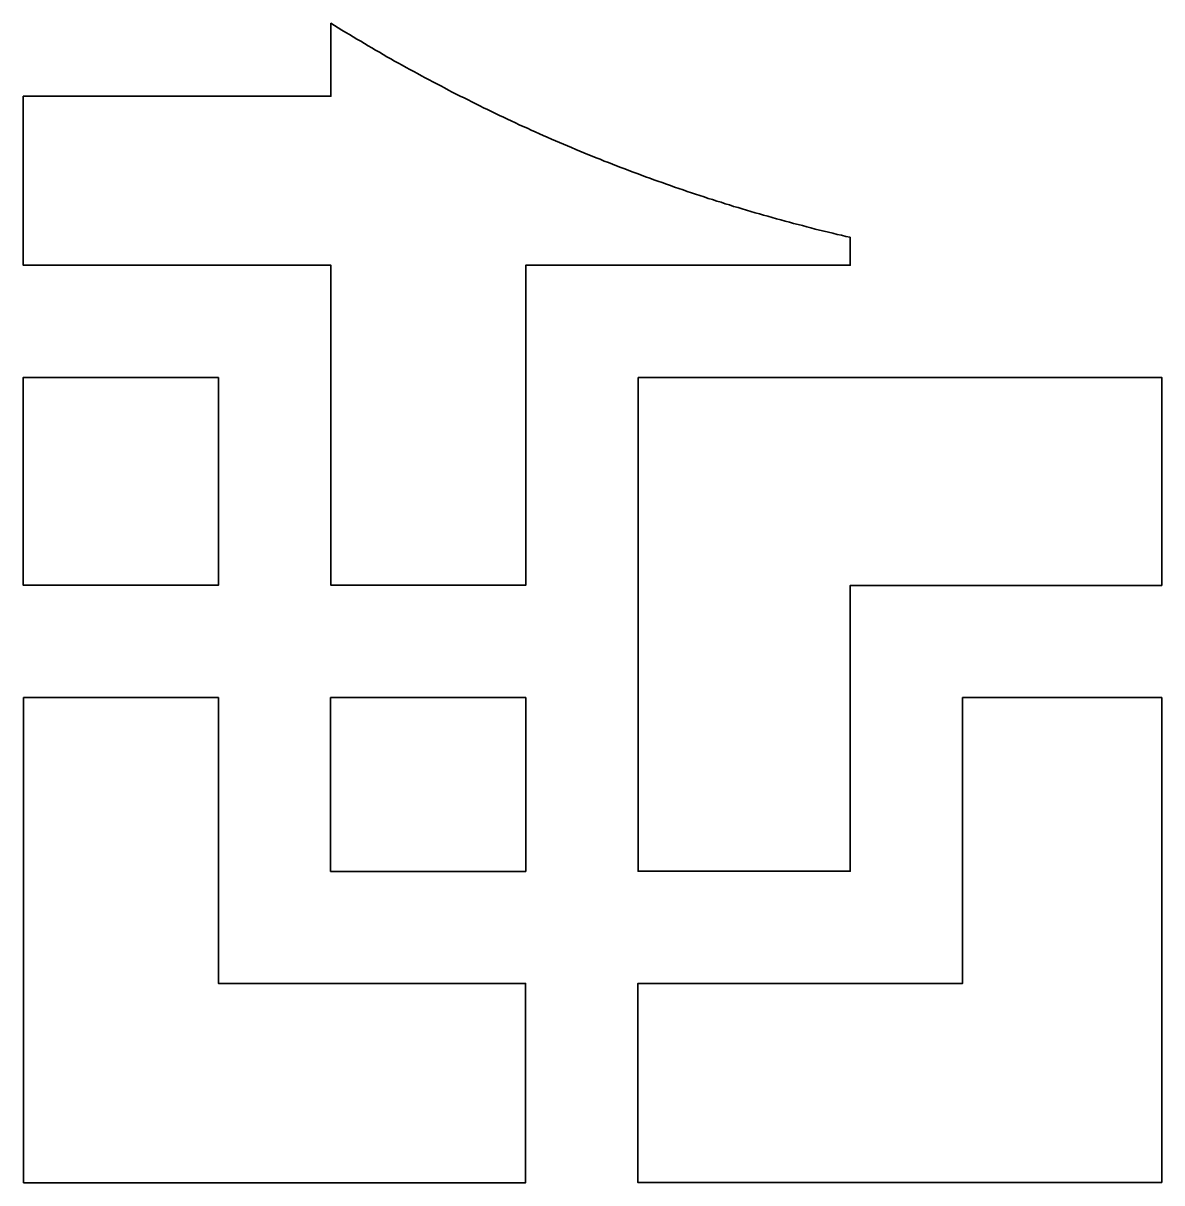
# Model space of a CAD drawing. Header units: centimetres. Extents: x 24 to 482, y -156 to 120.
# Drawn here: x 176.09 to 194.36, y -60.79 to -42.17 of the extents above; entities that cross this region are included whole.
import ezdxf

# ---------------------------------------------------------------- set-up
doc = ezdxf.new("R2010")
doc.units = ezdxf.units.CM
doc.header["$MEASUREMENT"] = 0
doc.layers.add('layer 1', color=7, linetype='Continuous')

msp = doc.modelspace()

# ---------------------------------------------------------------- linework, layer by layer
at = {"layer": 'layer 1', "color": 250, "lineweight": 35}
for points, knots in [([(189.36082, -45.61003), (189.36082, -45.61003), (189.36082, -46.05754), (189.36082, -46.05754), (189.36082, -46.05754), (189.36082, -46.05754), (184.15582, -46.05754), (184.15582, -46.05754), (184.15582, -46.05754), (184.15582, -46.05754), (184.15582, -51.19504), (184.15582, -51.19504), (184.15582, -51.19504), (184.15582, -51.19504), (181.02832, -51.19504), (181.02832, -51.19504), (181.02832, -51.19504), (181.02832, -51.19504), (181.02832, -46.05754), (181.02832, -46.05754), (181.02832, -46.05754), (181.02832, -46.05754), (176.09082, -46.05754), (176.09082, -46.05754), (176.09082, -46.05754), (176.09082, -46.05754), (176.09082, -43.34504), (176.09082, -43.34504), (176.09082, -43.34504), (176.09082, -43.34504), (181.02832, -43.34504), (181.02832, -43.34504), (181.02832, -43.34504), (181.02832, -43.34504), (181.02832, -42.17254), (181.02832, -42.17254), (181.02832, -42.17254), (181.02832, -42.17254), (181.02832, -42.17254), (181.02832, -42.17254), (181.02832, -42.17254), (181.02832, -42.17254), (181.08582, -42.21004), (181.08582, -42.21004), (181.08582, -42.21004), (181.08582, -42.21004), (181.14581, -42.24504), (181.14581, -42.24504), (181.14581, -42.24504), (181.14581, -42.24504), (181.20582, -42.28254), (181.20582, -42.28254), (181.20582, -42.28254), (181.20582, -42.28254), (181.26582, -42.32004), (181.26582, -42.32004), (181.26582, -42.32004), (181.26582, -42.32004), (181.32582, -42.35504), (181.32582, -42.35504), (181.32582, -42.35504), (181.32582, -42.35504), (181.38581, -42.39254), (181.38581, -42.39254), (181.38581, -42.39254), (181.38581, -42.39254), (181.44582, -42.42754), (181.44582, -42.42754), (181.44582, -42.42754), (181.44582, -42.42754), (181.50582, -42.46254), (181.50582, -42.46254), (181.50582, -42.46254), (181.50582, -42.46254), (181.56582, -42.50004), (181.56582, -42.50004), (181.56582, -42.50004), (181.56582, -42.50004), (181.62581, -42.53504), (181.62581, -42.53504), (181.62581, -42.53504), (181.62581, -42.53504), (181.68582, -42.57004), (181.68582, -42.57004), (181.68582, -42.57004), (181.68582, -42.57004), (181.74582, -42.60504), (181.74582, -42.60504), (181.74582, -42.60504), (181.74582, -42.60504), (181.80832, -42.64004), (181.80832, -42.64004), (181.80832, -42.64004), (181.80832, -42.64004), (181.86832, -42.67504), (181.86832, -42.67504), (181.86832, -42.67504), (181.86832, -42.67504), (181.92832, -42.71004), (181.92832, -42.71004), (181.92832, -42.71004), (181.92832, -42.71004), (181.99082, -42.74504), (181.99082, -42.74504), (181.99082, -42.74504), (181.99082, -42.74504), (182.05082, -42.78004), (182.05082, -42.78004), (182.05082, -42.78004), (182.05082, -42.78004), (182.11082, -42.81254), (182.11082, -42.81254), (182.11082, -42.81254), (182.11082, -42.81254), (182.17331, -42.84754), (182.17331, -42.84754), (182.17331, -42.84754), (182.17331, -42.84754), (182.23332, -42.88254), (182.23332, -42.88254), (182.23332, -42.88254), (182.23332, -42.88254), (182.29582, -42.91504), (182.29582, -42.91504), (182.29582, -42.91504), (182.29582, -42.91504), (182.35832, -42.95004), (182.35832, -42.95004), (182.35832, -42.95004), (182.35832, -42.95004), (182.41831, -42.98254), (182.41831, -42.98254), (182.41831, -42.98254), (182.41831, -42.98254), (182.48082, -43.01504), (182.48082, -43.01504), (182.48082, -43.01504), (182.48082, -43.01504), (182.54082, -43.05004), (182.54082, -43.05004), (182.54082, -43.05004), (182.54082, -43.05004), (182.60332, -43.08254), (182.60332, -43.08254), (182.60332, -43.08254), (182.60332, -43.08254), (182.66582, -43.11504), (182.66582, -43.11504), (182.66582, -43.11504), (182.66582, -43.11504), (182.72831, -43.14754), (182.72831, -43.14754), (182.72831, -43.14754), (182.72831, -43.14754), (182.79082, -43.18004), (182.79082, -43.18004), (182.79082, -43.18004), (182.79082, -43.18004), (182.85332, -43.21254), (182.85332, -43.21254), (182.85332, -43.21254), (182.85332, -43.21254), (182.91332, -43.24504), (182.91332, -43.24504), (182.91332, -43.24504), (182.91332, -43.24504), (182.97581, -43.27754), (182.97581, -43.27754), (182.97581, -43.27754), (182.97581, -43.27754), (183.03832, -43.31004), (183.03832, -43.31004), (183.03832, -43.31004), (183.03832, -43.31004), (183.10082, -43.34254), (183.10082, -43.34254), (183.10082, -43.34254), (183.10082, -43.34254), (183.16582, -43.37254), (183.16582, -43.37254), (183.16582, -43.37254), (183.16582, -43.37254), (183.22832, -43.40504), (183.22832, -43.40504), (183.22832, -43.40504), (183.22832, -43.40504), (183.29081, -43.43754), (183.29081, -43.43754), (183.29081, -43.43754), (183.29081, -43.43754), (183.35332, -43.46754), (183.35332, -43.46754), (183.35332, -43.46754), (183.35332, -43.46754), (183.41582, -43.50004), (183.41582, -43.50004), (183.41582, -43.50004), (183.41582, -43.50004), (183.47832, -43.53004), (183.47832, -43.53004), (183.47832, -43.53004), (183.47832, -43.53004), (183.54332, -43.56004), (183.54332, -43.56004), (183.54332, -43.56004), (183.54332, -43.56004), (183.60581, -43.59254), (183.60581, -43.59254), (183.60581, -43.59254), (183.60581, -43.59254), (183.66832, -43.62254), (183.66832, -43.62254), (183.66832, -43.62254), (183.66832, -43.62254), (183.73332, -43.65254), (183.73332, -43.65254), (183.73332, -43.65254), (183.73332, -43.65254), (183.79582, -43.68254), (183.79582, -43.68254), (183.79582, -43.68254), (183.79582, -43.68254), (183.86082, -43.71254), (183.86082, -43.71254), (183.86082, -43.71254), (183.86082, -43.71254), (183.92331, -43.74254), (183.92331, -43.74254), (183.92331, -43.74254), (183.92331, -43.74254), (183.98832, -43.77254), (183.98832, -43.77254), (183.98832, -43.77254), (183.98832, -43.77254), (184.05082, -43.80254), (184.05082, -43.80254), (184.05082, -43.80254), (184.05082, -43.80254), (184.11582, -43.83004), (184.11582, -43.83004), (184.11582, -43.83004), (184.11582, -43.83004), (184.18082, -43.86004), (184.18082, -43.86004), (184.18082, -43.86004), (184.18082, -43.86004), (184.24331, -43.89004), (184.24331, -43.89004), (184.24331, -43.89004), (184.24331, -43.89004), (184.30832, -43.91754), (184.30832, -43.91754), (184.30832, -43.91754), (184.30832, -43.91754), (184.37332, -43.94754), (184.37332, -43.94754), (184.37332, -43.94754), (184.37332, -43.94754), (184.43582, -43.97504), (184.43582, -43.97504), (184.43582, -43.97504), (184.43582, -43.97504), (184.50082, -44.00254), (184.50082, -44.00254), (184.50082, -44.00254), (184.50082, -44.00254), (184.56582, -44.03254), (184.56582, -44.03254), (184.56582, -44.03254), (184.56582, -44.03254), (184.63082, -44.06004), (184.63082, -44.06004), (184.63082, -44.06004), (184.63082, -44.06004), (184.69582, -44.08754), (184.69582, -44.08754), (184.69582, -44.08754), (184.69582, -44.08754), (184.76082, -44.11504), (184.76082, -44.11504), (184.76082, -44.11504), (184.76082, -44.11504), (184.82582, -44.14254), (184.82582, -44.14254), (184.82582, -44.14254), (184.82582, -44.14254), (184.89082, -44.17003), (184.89082, -44.17003), (184.89082, -44.17003), (184.89082, -44.17003), (184.95581, -44.19754), (184.95581, -44.19754), (184.95581, -44.19754), (184.95581, -44.19754), (185.02082, -44.22504), (185.02082, -44.22504), (185.02082, -44.22504), (185.02082, -44.22504), (185.08582, -44.25253), (185.08582, -44.25253), (185.08582, -44.25253), (185.08582, -44.25253), (185.15082, -44.28004), (185.15082, -44.28004), (185.15082, -44.28004), (185.15082, -44.28004), (185.21832, -44.30504), (185.21832, -44.30504), (185.21832, -44.30504), (185.21832, -44.30504), (185.28332, -44.33253), (185.28332, -44.33253), (185.28332, -44.33253), (185.28332, -44.33253), (185.34831, -44.35754), (185.34831, -44.35754), (185.34831, -44.35754), (185.34831, -44.35754), (185.41332, -44.38504), (185.41332, -44.38504), (185.41332, -44.38504), (185.41332, -44.38504), (185.48082, -44.41003), (185.48082, -44.41003), (185.48082, -44.41003), (185.48082, -44.41003), (185.54582, -44.43504), (185.54582, -44.43504), (185.54582, -44.43504), (185.54582, -44.43504), (185.61082, -44.46254), (185.61082, -44.46254), (185.61082, -44.46254), (185.61082, -44.46254), (185.67832, -44.48753), (185.67832, -44.48753), (185.67832, -44.48753), (185.67832, -44.48753), (185.74332, -44.51254), (185.74332, -44.51254), (185.74332, -44.51254), (185.74332, -44.51254), (185.81082, -44.53754), (185.81082, -44.53754), (185.81082, -44.53754), (185.81082, -44.53754), (185.87582, -44.56254), (185.87582, -44.56254), (185.87582, -44.56254), (185.87582, -44.56254), (185.94332, -44.58754), (185.94332, -44.58754), (185.94332, -44.58754), (185.94332, -44.58754), (186.01082, -44.61254), (186.01082, -44.61254), (186.01082, -44.61254), (186.01082, -44.61254), (186.07582, -44.63754), (186.07582, -44.63754), (186.07582, -44.63754), (186.07582, -44.63754), (186.14331, -44.66004), (186.14331, -44.66004), (186.14331, -44.66004), (186.14331, -44.66004), (186.20832, -44.68504), (186.20832, -44.68504), (186.20832, -44.68504), (186.20832, -44.68504), (186.27582, -44.71004), (186.27582, -44.71004), (186.27582, -44.71004), (186.27582, -44.71004), (186.34332, -44.73253), (186.34332, -44.73253), (186.34332, -44.73253), (186.34332, -44.73253), (186.41082, -44.75754), (186.41082, -44.75754), (186.41082, -44.75754), (186.41082, -44.75754), (186.47832, -44.78004), (186.47832, -44.78004), (186.47832, -44.78004), (186.47832, -44.78004), (186.54331, -44.80253), (186.54331, -44.80253), (186.54331, -44.80253), (186.54331, -44.80253), (186.61082, -44.82754), (186.61082, -44.82754), (186.61082, -44.82754), (186.61082, -44.82754), (186.67832, -44.85004), (186.67832, -44.85004), (186.67832, -44.85004), (186.67832, -44.85004), (186.74582, -44.87254), (186.74582, -44.87254), (186.74582, -44.87254), (186.74582, -44.87254), (186.81332, -44.89503), (186.81332, -44.89503), (186.81332, -44.89503), (186.81332, -44.89503), (186.88082, -44.91754), (186.88082, -44.91754), (186.88082, -44.91754), (186.88082, -44.91754), (186.94832, -44.94004), (186.94832, -44.94004), (186.94832, -44.94004), (186.94832, -44.94004), (187.01581, -44.96253), (187.01581, -44.96253), (187.01581, -44.96253), (187.01581, -44.96253), (187.08332, -44.98504), (187.08332, -44.98504), (187.08332, -44.98504), (187.08332, -44.98504), (187.15082, -45.00504), (187.15082, -45.00504), (187.15082, -45.00504), (187.15082, -45.00504), (187.22082, -45.02754), (187.22082, -45.02754), (187.22082, -45.02754), (187.22082, -45.02754), (187.28832, -45.04753), (187.28832, -45.04753), (187.28832, -45.04753), (187.28832, -45.04753), (187.35582, -45.07004), (187.35582, -45.07004), (187.35582, -45.07004), (187.35582, -45.07004), (187.42332, -45.09004), (187.42332, -45.09004), (187.42332, -45.09004), (187.42332, -45.09004), (187.49081, -45.11254), (187.49081, -45.11254), (187.49081, -45.11254), (187.49081, -45.11254), (187.56082, -45.13253), (187.56082, -45.13253), (187.56082, -45.13253), (187.56082, -45.13253), (187.62832, -45.15254), (187.62832, -45.15254), (187.62832, -45.15254), (187.62832, -45.15254), (187.69582, -45.17254), (187.69582, -45.17254), (187.69582, -45.17254), (187.69582, -45.17254), (187.76582, -45.19504), (187.76582, -45.19504), (187.76582, -45.19504), (187.76582, -45.19504), (187.83332, -45.21504), (187.83332, -45.21504), (187.83332, -45.21504), (187.83332, -45.21504), (187.90332, -45.23504), (187.90332, -45.23504), (187.90332, -45.23504), (187.90332, -45.23504), (187.97081, -45.25254), (187.97081, -45.25254), (187.97081, -45.25254), (187.97081, -45.25254), (188.04082, -45.27254), (188.04082, -45.27254), (188.04082, -45.27254), (188.04082, -45.27254), (188.10832, -45.29253), (188.10832, -45.29253), (188.10832, -45.29253), (188.10832, -45.29253), (188.17832, -45.31254), (188.17832, -45.31254), (188.17832, -45.31254), (188.17832, -45.31254), (188.24582, -45.33004), (188.24582, -45.33004), (188.24582, -45.33004), (188.24582, -45.33004), (188.31582, -45.35004), (188.31582, -45.35004), (188.31582, -45.35004), (188.31582, -45.35004), (188.38582, -45.36753), (188.38582, -45.36753), (188.38582, -45.36753), (188.38582, -45.36753), (188.45331, -45.38754), (188.45331, -45.38754), (188.45331, -45.38754), (188.45331, -45.38754), (188.52331, -45.40504), (188.52331, -45.40504), (188.52331, -45.40504), (188.52331, -45.40504), (188.59331, -45.42254), (188.59331, -45.42254), (188.59331, -45.42254), (188.59331, -45.42254), (188.66331, -45.44003), (188.66331, -45.44003), (188.66331, -45.44003), (188.66331, -45.44003), (188.73082, -45.46004), (188.73082, -45.46004), (188.73082, -45.46004), (188.73082, -45.46004), (188.80082, -45.47754), (188.80082, -45.47754), (188.80082, -45.47754), (188.80082, -45.47754), (188.87082, -45.49504), (188.87082, -45.49504), (188.87082, -45.49504), (188.87082, -45.49504), (188.94082, -45.51254), (188.94082, -45.51254), (188.94082, -45.51254), (188.94082, -45.51254), (189.01082, -45.52753), (189.01082, -45.52753), (189.01082, -45.52753), (189.01082, -45.52753), (189.08081, -45.54504), (189.08081, -45.54504), (189.08081, -45.54504), (189.08081, -45.54504), (189.15081, -45.56254), (189.15081, -45.56254), (189.15081, -45.56254), (189.15081, -45.56254), (189.22081, -45.57754), (189.22081, -45.57754), (189.22081, -45.57754), (189.22081, -45.57754), (189.29082, -45.59504), (189.29082, -45.59504), (189.29082, -45.59504), (189.29082, -45.59504), (189.36082, -45.61003), (189.36082, -45.61003)], [0, 0, 0, 0, 0.00719424, 0.00719424, 0.00719424, 0.00719424, 0.01438849, 0.01438849, 0.01438849, 0.01438849, 0.02158273, 0.02158273, 0.02158273, 0.02158273, 0.02877698, 0.02877698, 0.02877698, 0.02877698, 0.03597122, 0.03597122, 0.03597122, 0.03597122, 0.04316547, 0.04316547, 0.04316547, 0.04316547, 0.05035971, 0.05035971, 0.05035971, 0.05035971, 0.05755396, 0.05755396, 0.05755396, 0.05755396, 0.0647482, 0.0647482, 0.0647482, 0.0647482, 0.07194245, 0.07194245, 0.07194245, 0.07194245, 0.07913669, 0.07913669, 0.07913669, 0.07913669, 0.08633094, 0.08633094, 0.08633094, 0.08633094, 0.09352518, 0.09352518, 0.09352518, 0.09352518, 0.10071942, 0.10071942, 0.10071942, 0.10071942, 0.10791367, 0.10791367, 0.10791367, 0.10791367, 0.11510791, 0.11510791, 0.11510791, 0.11510791, 0.12230216, 0.12230216, 0.12230216, 0.12230216, 0.1294964, 0.1294964, 0.1294964, 0.1294964, 0.13669065, 0.13669065, 0.13669065, 0.13669065, 0.14388489, 0.14388489, 0.14388489, 0.14388489, 0.15107914, 0.15107914, 0.15107914, 0.15107914, 0.15827338, 0.15827338, 0.15827338, 0.15827338, 0.16546763, 0.16546763, 0.16546763, 0.16546763, 0.17266187, 0.17266187, 0.17266187, 0.17266187, 0.17985612, 0.17985612, 0.17985612, 0.17985612, 0.18705036, 0.18705036, 0.18705036, 0.18705036, 0.1942446, 0.1942446, 0.1942446, 0.1942446, 0.20143885, 0.20143885, 0.20143885, 0.20143885, 0.20863309, 0.20863309, 0.20863309, 0.20863309, 0.21582734, 0.21582734, 0.21582734, 0.21582734, 0.22302158, 0.22302158, 0.22302158, 0.22302158, 0.23021583, 0.23021583, 0.23021583, 0.23021583, 0.23741007, 0.23741007, 0.23741007, 0.23741007, 0.24460432, 0.24460432, 0.24460432, 0.24460432, 0.25179856, 0.25179856, 0.25179856, 0.25179856, 0.25899281, 0.25899281, 0.25899281, 0.25899281, 0.26618705, 0.26618705, 0.26618705, 0.26618705, 0.27338129, 0.27338129, 0.27338129, 0.27338129, 0.28057554, 0.28057554, 0.28057554, 0.28057554, 0.28776978, 0.28776978, 0.28776978, 0.28776978, 0.29496403, 0.29496403, 0.29496403, 0.29496403, 0.30215827, 0.30215827, 0.30215827, 0.30215827, 0.30935252, 0.30935252, 0.30935252, 0.30935252, 0.31654676, 0.31654676, 0.31654676, 0.31654676, 0.32374101, 0.32374101, 0.32374101, 0.32374101, 0.33093525, 0.33093525, 0.33093525, 0.33093525, 0.3381295, 0.3381295, 0.3381295, 0.3381295, 0.34532374, 0.34532374, 0.34532374, 0.34532374, 0.35251799, 0.35251799, 0.35251799, 0.35251799, 0.35971223, 0.35971223, 0.35971223, 0.35971223, 0.36690647, 0.36690647, 0.36690647, 0.36690647, 0.37410072, 0.37410072, 0.37410072, 0.37410072, 0.38129496, 0.38129496, 0.38129496, 0.38129496, 0.38848921, 0.38848921, 0.38848921, 0.38848921, 0.39568345, 0.39568345, 0.39568345, 0.39568345, 0.4028777, 0.4028777, 0.4028777, 0.4028777, 0.41007194, 0.41007194, 0.41007194, 0.41007194, 0.41726619, 0.41726619, 0.41726619, 0.41726619, 0.42446043, 0.42446043, 0.42446043, 0.42446043, 0.43165468, 0.43165468, 0.43165468, 0.43165468, 0.43884892, 0.43884892, 0.43884892, 0.43884892, 0.44604317, 0.44604317, 0.44604317, 0.44604317, 0.45323741, 0.45323741, 0.45323741, 0.45323741, 0.46043165, 0.46043165, 0.46043165, 0.46043165, 0.4676259, 0.4676259, 0.4676259, 0.4676259, 0.47482014, 0.47482014, 0.47482014, 0.47482014, 0.48201439, 0.48201439, 0.48201439, 0.48201439, 0.48920863, 0.48920863, 0.48920863, 0.48920863, 0.49640288, 0.49640288, 0.49640288, 0.49640288, 0.50359712, 0.50359712, 0.50359712, 0.50359712, 0.51079137, 0.51079137, 0.51079137, 0.51079137, 0.51798561, 0.51798561, 0.51798561, 0.51798561, 0.52517986, 0.52517986, 0.52517986, 0.52517986, 0.5323741, 0.5323741, 0.5323741, 0.5323741, 0.53956835, 0.53956835, 0.53956835, 0.53956835, 0.54676259, 0.54676259, 0.54676259, 0.54676259, 0.55395683, 0.55395683, 0.55395683, 0.55395683, 0.56115108, 0.56115108, 0.56115108, 0.56115108, 0.56834532, 0.56834532, 0.56834532, 0.56834532, 0.57553957, 0.57553957, 0.57553957, 0.57553957, 0.58273381, 0.58273381, 0.58273381, 0.58273381, 0.58992806, 0.58992806, 0.58992806, 0.58992806, 0.5971223, 0.5971223, 0.5971223, 0.5971223, 0.60431655, 0.60431655, 0.60431655, 0.60431655, 0.61151079, 0.61151079, 0.61151079, 0.61151079, 0.61870504, 0.61870504, 0.61870504, 0.61870504, 0.62589928, 0.62589928, 0.62589928, 0.62589928, 0.63309353, 0.63309353, 0.63309353, 0.63309353, 0.64028777, 0.64028777, 0.64028777, 0.64028777, 0.64748201, 0.64748201, 0.64748201, 0.64748201, 0.65467626, 0.65467626, 0.65467626, 0.65467626, 0.6618705, 0.6618705, 0.6618705, 0.6618705, 0.66906475, 0.66906475, 0.66906475, 0.66906475, 0.67625899, 0.67625899, 0.67625899, 0.67625899, 0.68345324, 0.68345324, 0.68345324, 0.68345324, 0.69064748, 0.69064748, 0.69064748, 0.69064748, 0.69784173, 0.69784173, 0.69784173, 0.69784173, 0.70503597, 0.70503597, 0.70503597, 0.70503597, 0.71223022, 0.71223022, 0.71223022, 0.71223022, 0.71942446, 0.71942446, 0.71942446, 0.71942446, 0.72661871, 0.72661871, 0.72661871, 0.72661871, 0.73381295, 0.73381295, 0.73381295, 0.73381295, 0.74100719, 0.74100719, 0.74100719, 0.74100719, 0.74820144, 0.74820144, 0.74820144, 0.74820144, 0.75539568, 0.75539568, 0.75539568, 0.75539568, 0.76258993, 0.76258993, 0.76258993, 0.76258993, 0.76978417, 0.76978417, 0.76978417, 0.76978417, 0.77697842, 0.77697842, 0.77697842, 0.77697842, 0.78417266, 0.78417266, 0.78417266, 0.78417266, 0.79136691, 0.79136691, 0.79136691, 0.79136691, 0.79856115, 0.79856115, 0.79856115, 0.79856115, 0.8057554, 0.8057554, 0.8057554, 0.8057554, 0.81294964, 0.81294964, 0.81294964, 0.81294964, 0.82014388, 0.82014388, 0.82014388, 0.82014388, 0.82733813, 0.82733813, 0.82733813, 0.82733813, 0.83453237, 0.83453237, 0.83453237, 0.83453237, 0.84172662, 0.84172662, 0.84172662, 0.84172662, 0.84892086, 0.84892086, 0.84892086, 0.84892086, 0.85611511, 0.85611511, 0.85611511, 0.85611511, 0.86330935, 0.86330935, 0.86330935, 0.86330935, 0.8705036, 0.8705036, 0.8705036, 0.8705036, 0.87769784, 0.87769784, 0.87769784, 0.87769784, 0.88489209, 0.88489209, 0.88489209, 0.88489209, 0.89208633, 0.89208633, 0.89208633, 0.89208633, 0.89928058, 0.89928058, 0.89928058, 0.89928058, 0.90647482, 0.90647482, 0.90647482, 0.90647482, 0.91366906, 0.91366906, 0.91366906, 0.91366906, 0.92086331, 0.92086331, 0.92086331, 0.92086331, 0.92805755, 0.92805755, 0.92805755, 0.92805755, 0.9352518, 0.9352518, 0.9352518, 0.9352518, 0.94244604, 0.94244604, 0.94244604, 0.94244604, 0.94964029, 0.94964029, 0.94964029, 0.94964029, 0.95683453, 0.95683453, 0.95683453, 0.95683453, 0.96402878, 0.96402878, 0.96402878, 0.96402878, 0.97122302, 0.97122302, 0.97122302, 0.97122302, 0.97841727, 0.97841727, 0.97841727, 0.97841727, 0.98561151, 0.98561151, 0.98561151, 0.98561151, 1, 1, 1, 1]), ([(179.22332, -47.86004), (179.22332, -47.86004), (176.09082, -47.86004), (176.09082, -47.86004), (176.09082, -47.86004), (176.09082, -47.86004), (176.09082, -51.19504), (176.09082, -51.19504), (176.09082, -51.19504), (176.09082, -51.19504), (179.22332, -51.19504), (179.22332, -51.19504), (179.22332, -51.19504), (179.22332, -51.19504), (179.22332, -47.86004), (179.22332, -47.86004)], [0, 0, 0, 0, 0.2, 0.2, 0.2, 0.2, 0.4, 0.4, 0.4, 0.4, 0.6, 0.6, 0.6, 0.6, 1, 1, 1, 1]), ([(185.95832, -47.86004), (185.95832, -47.86004), (194.36082, -47.86004), (194.36082, -47.86004), (194.36082, -47.86004), (194.36082, -47.86004), (194.36082, -51.19754), (194.36082, -51.19754), (194.36082, -51.19754), (194.36082, -51.19754), (189.36082, -51.19754), (189.36082, -51.19754), (189.36082, -51.19754), (189.36082, -51.19754), (189.36082, -55.78504), (189.36082, -55.78504), (189.36082, -55.78504), (189.36082, -55.78504), (185.95832, -55.78504), (185.95832, -55.78504), (185.95832, -55.78504), (185.95832, -55.78504), (185.95832, -47.86004), (185.95832, -47.86004)], [0, 0, 0, 0, 0.14285714, 0.14285714, 0.14285714, 0.14285714, 0.28571429, 0.28571429, 0.28571429, 0.28571429, 0.42857143, 0.42857143, 0.42857143, 0.42857143, 0.57142857, 0.57142857, 0.57142857, 0.57142857, 0.71428571, 0.71428571, 0.71428571, 0.71428571, 1, 1, 1, 1]), ([(176.09582, -52.99754), (176.09582, -52.99754), (179.22332, -52.99754), (179.22332, -52.99754), (179.22332, -52.99754), (179.22332, -52.99754), (179.22332, -57.58753), (179.22332, -57.58753), (179.22332, -57.58753), (179.22332, -57.58753), (184.15332, -57.58753), (184.15332, -57.58753), (184.15332, -57.58753), (184.15332, -57.58753), (184.15332, -60.78754), (184.15332, -60.78754), (184.15332, -60.78754), (184.15332, -60.78754), (176.09582, -60.78754), (176.09582, -60.78754), (176.09582, -60.78754), (176.09582, -60.78754), (176.09582, -52.99754), (176.09582, -52.99754)], [0, 0, 0, 0, 0.14285714, 0.14285714, 0.14285714, 0.14285714, 0.28571429, 0.28571429, 0.28571429, 0.28571429, 0.42857143, 0.42857143, 0.42857143, 0.42857143, 0.57142857, 0.57142857, 0.57142857, 0.57142857, 0.71428571, 0.71428571, 0.71428571, 0.71428571, 1, 1, 1, 1]), ([(184.15582, -52.99754), (184.15582, -52.99754), (181.02332, -52.99754), (181.02332, -52.99754), (181.02332, -52.99754), (181.02332, -52.99754), (181.02332, -55.78754), (181.02332, -55.78754), (181.02332, -55.78754), (181.02332, -55.78754), (184.15582, -55.78754), (184.15582, -55.78754), (184.15582, -55.78754), (184.15582, -55.78754), (184.15582, -52.99754), (184.15582, -52.99754)], [0, 0, 0, 0, 0.2, 0.2, 0.2, 0.2, 0.4, 0.4, 0.4, 0.4, 0.6, 0.6, 0.6, 0.6, 1, 1, 1, 1]), ([(194.36082, -60.78504), (194.36082, -60.78504), (194.36082, -52.99754), (194.36082, -52.99754), (194.36082, -52.99754), (194.36082, -52.99754), (191.16332, -52.99754), (191.16332, -52.99754), (191.16332, -52.99754), (191.16332, -52.99754), (191.16332, -57.58753), (191.16332, -57.58753), (191.16332, -57.58753), (191.16332, -57.58753), (185.95582, -57.58753), (185.95582, -57.58753), (185.95582, -57.58753), (185.95582, -57.58753), (185.95582, -60.78504), (185.95582, -60.78504), (185.95582, -60.78504), (185.95582, -60.78504), (194.36082, -60.78504), (194.36082, -60.78504)], [0, 0, 0, 0, 0.14285714, 0.14285714, 0.14285714, 0.14285714, 0.28571429, 0.28571429, 0.28571429, 0.28571429, 0.42857143, 0.42857143, 0.42857143, 0.42857143, 0.57142857, 0.57142857, 0.57142857, 0.57142857, 0.71428571, 0.71428571, 0.71428571, 0.71428571, 1, 1, 1, 1])]:
    msp.add_open_spline(points, degree=3, knots=knots, dxfattribs=at)

doc.saveas('drawing.dxf')
